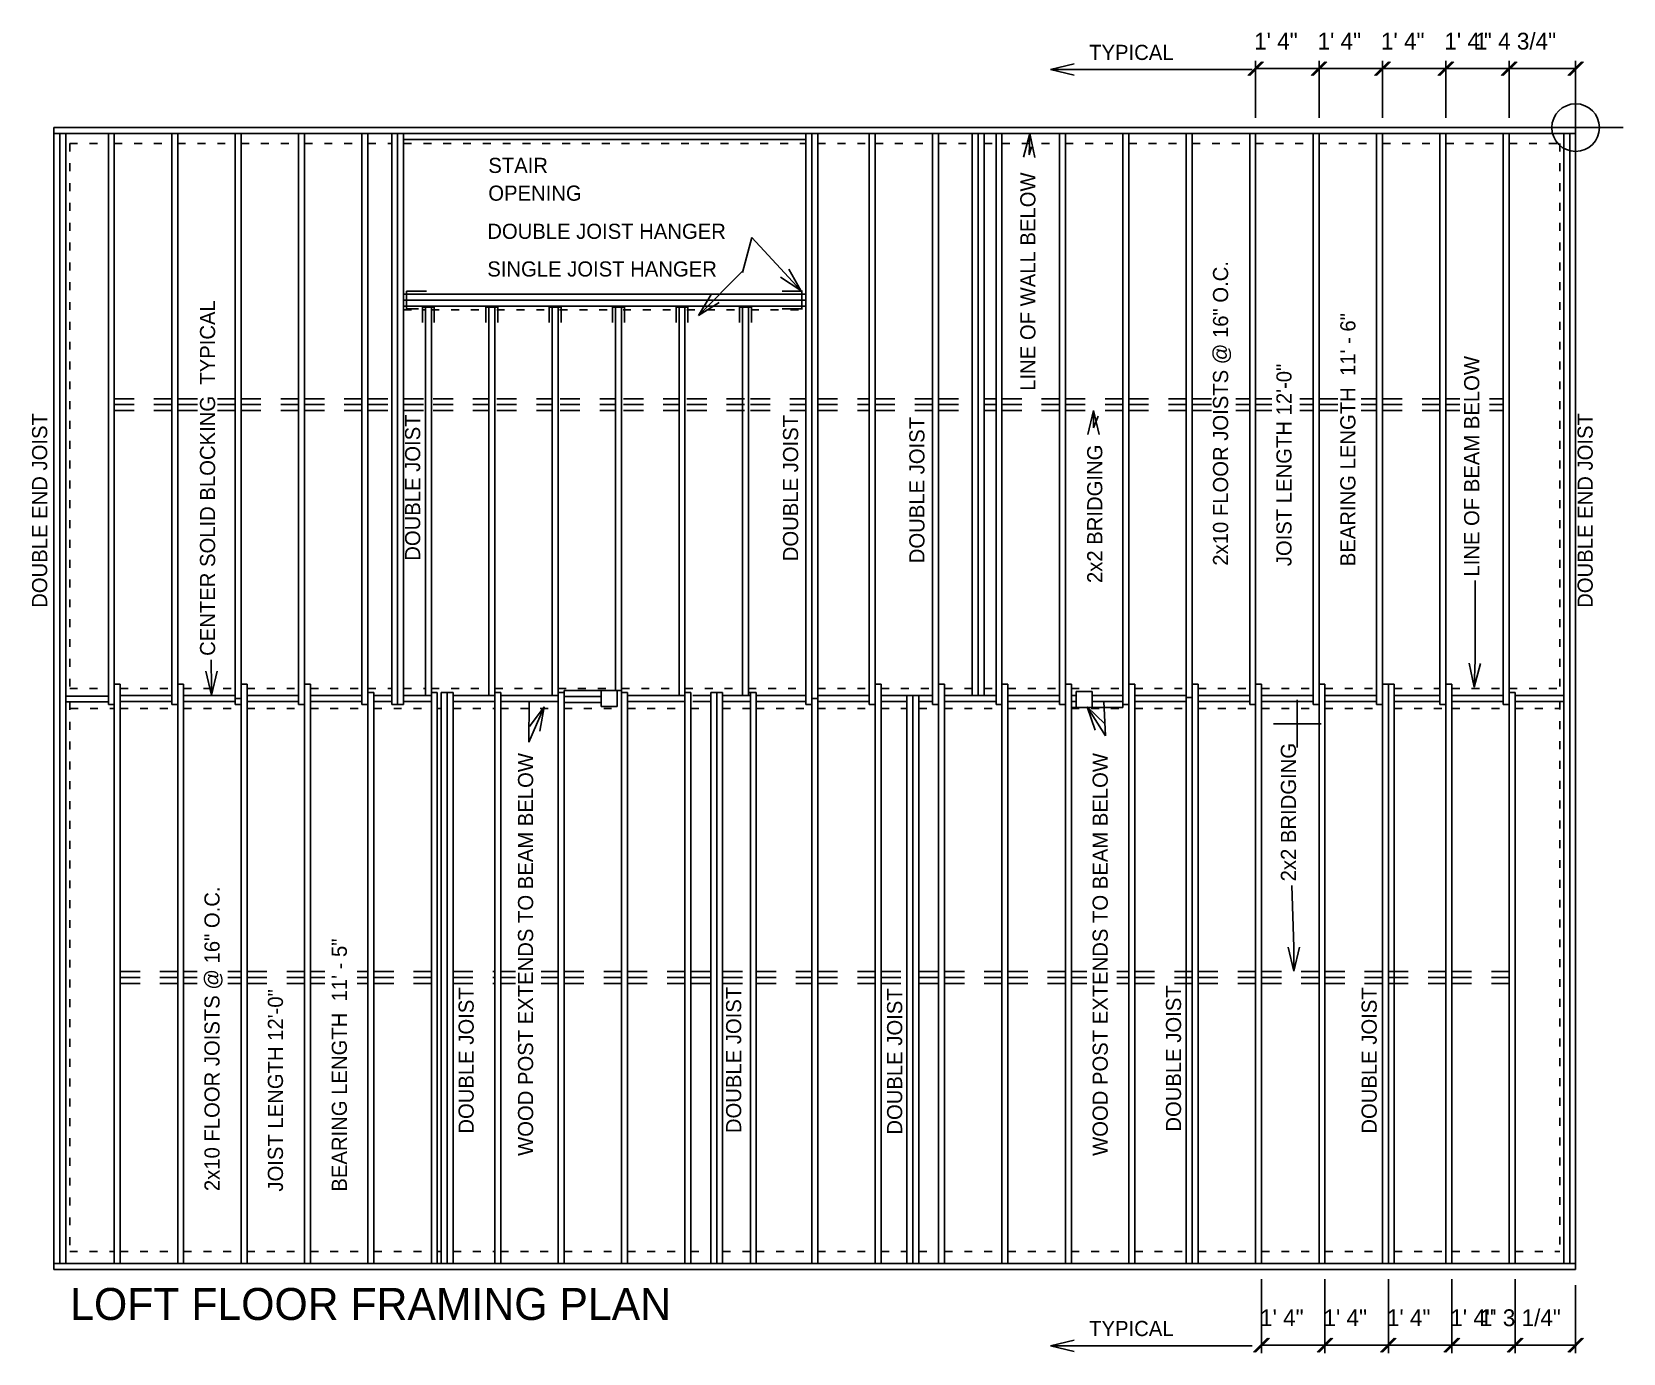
# Model space of a CAD drawing. Extents: x -525 to -123, y -21 to 312.
import ezdxf

# ---------------------------------------------------------------- set-up
doc = ezdxf.new("R2010")
doc.units = 0
doc.linetypes.add('MEDIUM', pattern=[10, 5, -5])
doc.linetypes.add('SMALL', pattern=[5, 2, -3])
for name, color, linetype in [('LAYER_1', 1, 'CONTINUOUS'), ('LAYER_11', 11, 'CONTINUOUS'), ('LAYER_12', 12, 'CONTINUOUS'), ('LAYER_14', 14, 'CONTINUOUS'), ('LAYER_2', 2, 'CONTINUOUS'), ('LAYER_3', 3, 'CONTINUOUS'), ('LAYER_4', 4, 'CONTINUOUS')]:
    doc.layers.add(name, color=color, linetype=linetype)

msp = doc.modelspace()

# ---------------------------------------------------------------- linework, layer by layer
at = {"layer": 'LAYER_1'}
for p, q in [((-135.25, 299.75), (-135.25, 275.75)), ((-123.25, 287.75), (-147.25, 287.75)), ((-205.5, 143.375), (-205.5, 131.375)), ((-199.5, 137.375), (-211.5, 137.375))]:
    msp.add_line(p, q, dxfattribs=at)
msp.add_circle((-135.25, 287.75), 6, dxfattribs=at)
at = {"layer": 'LAYER_11'}
for p, q in [((-214.5, 304.375), (-218, 300.875)), ((-214.25, 304.375), (-217.75, 300.875)), ((-214, 304.375), (-217.5, 300.875)), ((-216, 302.625), (-200, 302.625)), ((-202, 300.875), (-198.5, 304.375)), ((-198.5, 304.375), (-202, 300.875)), ((-201.75, 300.875), (-198.25, 304.375)), ((-198.25, 304.375), (-201.75, 300.875)), ((-201.5, 300.875), (-198, 304.375)), ((-198, 304.375), (-201.5, 300.875)), ((-200, 302.625), (-184, 302.625)), ((-186, 300.875), (-182.5, 304.375)), ((-182.5, 304.375), (-186, 300.875)), ((-185.75, 300.875), (-182.25, 304.375)), ((-182.25, 304.375), (-185.75, 300.875)), ((-185.5, 300.875), (-182, 304.375)), ((-182, 304.375), (-185.5, 300.875)), ((-184, 302.625), (-168, 302.625)), ((-170, 300.875), (-166.5, 304.375)), ((-166.5, 304.375), (-170, 300.875)), ((-169.75, 300.875), (-166.25, 304.375)), ((-166.25, 304.375), (-169.75, 300.875)), ((-169.5, 300.875), (-166, 304.375)), ((-166, 304.375), (-169.5, 300.875)), ((-168, 302.625), (-152, 302.625)), ((-154, 300.875), (-150.5, 304.375)), ((-150.5, 304.375), (-154, 300.875)), ((-153.75, 300.875), (-150.25, 304.375)), ((-150.25, 304.375), (-153.75, 300.875)), ((-153.5, 300.875), (-150, 304.375)), ((-150, 304.375), (-153.5, 300.875)), ((-152, 302.625), (-135.25, 302.625)), ((-137.25, 300.875), (-133.75, 304.375)), ((-137, 300.875), (-133.5, 304.375)), ((-136.75, 300.875), (-133.25, 304.375)), ((-213, -17.625), (-216.5, -21.125)), ((-212.75, -17.625), (-216.25, -21.125)), ((-212.5, -17.625), (-216, -21.125)), ((-214.5, -19.375), (-198.5, -19.375)), ((-200.5, -21.125), (-197, -17.625)), ((-197, -17.625), (-200.5, -21.125)), ((-200.25, -21.125), (-196.75, -17.625)), ((-196.75, -17.625), (-200.25, -21.125)), ((-200, -21.125), (-196.5, -17.625)), ((-196.5, -17.625), (-200, -21.125)), ((-198.5, -19.375), (-182.5, -19.375)), ((-184.5, -21.125), (-181, -17.625)), ((-181, -17.625), (-184.5, -21.125)), ((-184.25, -21.125), (-180.75, -17.625)), ((-180.75, -17.625), (-184.25, -21.125)), ((-184, -21.125), (-180.5, -17.625)), ((-180.5, -17.625), (-184, -21.125)), ((-182.5, -19.375), (-166.5, -19.375)), ((-168.5, -21.125), (-165, -17.625)), ((-165, -17.625), (-168.5, -21.125)), ((-168.25, -21.125), (-164.75, -17.625)), ((-164.75, -17.625), (-168.25, -21.125)), ((-168, -21.125), (-164.5, -17.625)), ((-164.5, -17.625), (-168, -21.125)), ((-166.5, -19.375), (-150.5, -19.375)), ((-152.5, -21.125), (-149, -17.625)), ((-149, -17.625), (-152.5, -21.125)), ((-152.25, -21.125), (-148.75, -17.625)), ((-148.75, -17.625), (-152.25, -21.125)), ((-152, -21.125), (-148.5, -17.625)), ((-148.5, -17.625), (-152, -21.125)), ((-150.5, -19.375), (-135.25, -19.375)), ((-137.25, -21.125), (-133.75, -17.625)), ((-137, -21.125), (-133.5, -17.625)), ((-136.75, -21.125), (-133.25, -17.625))]:
    msp.add_line(p, q, dxfattribs=at)
at = {"layer": 'LAYER_14'}
for p, q in [((-381.125, 145.75), (-377.125, 145.75)), ((-381.125, 145.75), (-381.125, 141.75)), ((-377.125, 145.75), (-377.125, 141.75)), ((-261.25, 145.5), (-257.25, 145.5)), ((-261.25, 145.5), (-261.25, 141.5)), ((-257.25, 145.5), (-257.25, 141.5)), ((-381.125, 141.75), (-377.125, 141.75)), ((-261.25, 141.5), (-257.25, 141.5))]:
    msp.add_line(p, q, dxfattribs=at)
at = {"layer": 'LAYER_2'}
for p, q in [((-261.75, 303.812), (-267.75, 302.375)), ((-267.75, 302.375), (-216.875, 302.375)), ((-261.75, 300.938), (-267.75, 302.375)), ((-519.25, 287.75), (-135.25, 287.75)), ((-519.25, 287.75), (-519.25, -0.25)), ((-519.25, 286.25), (-135.25, 286.25)), ((-517.75, 286.25), (-517.75, 1.25)), ((-516.25, 286.25), (-516.25, 1.25)), ((-505.5, 286.25), (-505.5, 142.25)), ((-504, 286.25), (-504, 1.25)), ((-489.5, 286.25), (-489.5, 142.25)), ((-488, 286.25), (-488, 1.25)), ((-473.5, 286.25), (-473.5, 142.25)), ((-472, 286.25), (-472, 1.25)), ((-457.5, 286.25), (-457.5, 142.25)), ((-456, 286.25), (-456, 1.25)), ((-441.5, 286.25), (-441.5, 142.25)), ((-440, 286.25), (-440, 1.25)), ((-434, 286.25), (-434, 142.25)), ((-432.5, 286.25), (-432.5, 142.25)), ((-431, 286.25), (-431, 142.25)), ((-329.5, 286.25), (-329.5, 142.25)), ((-328, 286.25), (-328, 1.25)), ((-326.5, 286.25), (-326.5, 1.25)), ((-313.5, 286.25), (-313.5, 142.25)), ((-312, 286.25), (-312, 1.25)), ((-297.5, 286.25), (-297.5, 142.25)), ((-296, 286.25), (-296, 1.25)), ((-287.5, 286.25), (-287.5, 144.5)), ((-286, 286.25), (-286, 144.5)), ((-284.5, 286.25), (-284.5, 144.5)), ((-281.5, 286.25), (-281.5, 142.25)), ((-280, 286.25), (-280, 1.25)), ((-265.5, 286.25), (-265.5, 142.25)), ((-264, 286.25), (-264, 1.25)), ((-249.5, 286.25), (-249.5, 141.5)), ((-248, 286.25), (-248, 1.25)), ((-233.5, 286.25), (-233.5, 1.25)), ((-232, 286.25), (-232, 1.25)), ((-217.5, 286.25), (-217.5, 142.25)), ((-216, 286.25), (-216, 1.25)), ((-201.5, 286.25), (-201.5, 142.25)), ((-200, 286.25), (-200, 1.25)), ((-185.5, 286.25), (-185.5, 142.25)), ((-184, 286.25), (-184, 1.25)), ((-169.5, 286.25), (-169.5, 142.25)), ((-168, 286.25), (-168, 1.25)), ((-153.5, 286.25), (-153.5, 142.25)), ((-152, 286.25), (-152, 1.25)), ((-138.25, 286.25), (-138.25, 1.25)), ((-136.75, 286.25), (-136.75, 1.25)), ((-135.25, 287.75), (-135.25, -0.25)), ((-431, 284.75), (-329.5, 284.75)), ((-431, 245.75), (-329.5, 245.75)), ((-430.25, 246.5), (-425.25, 246.5)), ((-430.25, 246.5), (-430.25, 242)), ((-335.5, 246.5), (-330.375, 246.5)), ((-330.5, 246.5), (-330.5, 242)), ((-431, 244.25), (-329.5, 244.25)), ((-431, 242.75), (-329.5, 242.75)), ((-430.25, 242), (-427.25, 242)), ((-426.25, 242.625), (-426.25, 238.625)), ((-426.25, 242.5), (-423.25, 242.5)), ((-425.5, 242.75), (-425.5, 144.5)), ((-424, 242.75), (-424, 1.25)), ((-423.25, 242.5), (-423.25, 238.625)), ((-410.25, 242.625), (-410.25, 238.625)), ((-410.25, 242.5), (-407.25, 242.5)), ((-409.5, 242.75), (-409.5, 144.5)), ((-408, 242.75), (-408, 1.25)), ((-407.25, 242.5), (-407.25, 238.625)), ((-394.25, 242.625), (-394.25, 238.625)), ((-394.25, 242.5), (-391.25, 242.5)), ((-393.5, 242.75), (-393.5, 144.5)), ((-392, 242.75), (-392, 1.25)), ((-391.25, 242.5), (-391.25, 238.625)), ((-378.25, 242.625), (-378.25, 238.625)), ((-378.25, 242.5), (-375.25, 242.5)), ((-377.5, 242.75), (-377.5, 145.75)), ((-376, 242.75), (-376, 1.25)), ((-375.25, 242.5), (-375.25, 238.625)), ((-362.25, 242.625), (-362.25, 238.625)), ((-362.25, 242.5), (-359.25, 242.5)), ((-361.5, 242.75), (-361.5, 144.5)), ((-360, 242.75), (-360, 1.25)), ((-359.25, 242.5), (-359.25, 238.625)), ((-346.25, 242.625), (-346.25, 238.625)), ((-346.25, 242.5), (-343.25, 242.5)), ((-345.5, 242.75), (-345.5, 144.5)), ((-344, 242.75), (-344, 144.5)), ((-343.25, 242.5), (-343.25, 238.625)), ((-335.5, 242), (-330.375, 242)), ((-504, 147.375), (-502.5, 147.375)), ((-502.5, 147.375), (-502.5, 1.25)), ((-488, 147.375), (-486.5, 147.375)), ((-486.5, 147.375), (-486.5, 1.25)), ((-472, 147.375), (-470.5, 147.375)), ((-470.5, 147.375), (-470.5, 1.25)), ((-456, 147.375), (-454.5, 147.375)), ((-454.5, 147.375), (-454.5, 1.25)), ((-440, 145.25), (-438.5, 145.25)), ((-438.5, 145.25), (-438.5, 1.25)), ((-424, 145.25), (-422.5, 145.25)), ((-422.5, 145.25), (-422.5, 1.25)), ((-421.5, 145.25), (-418.5, 145.25)), ((-421.5, 145.25), (-421.5, 1.25)), ((-420, 145.25), (-420, 1.25)), ((-418.5, 145.25), (-418.5, 1.25)), ((-408, 145.25), (-406.5, 145.25)), ((-406.5, 145.25), (-406.5, 1.25)), ((-392, 145.25), (-390.5, 145.25)), ((-390.5, 145.75), (-390.5, 1.25)), ((-390.5, 145.75), (-376, 145.75)), ((-376, 145.25), (-374.5, 145.25)), ((-374.5, 145.25), (-374.5, 1.25)), ((-360, 145.25), (-358.5, 145.25)), ((-358.5, 145.25), (-358.5, 1.25)), ((-353.5, 145.25), (-350.5, 145.25)), ((-353.5, 145.25), (-353.5, 1.25)), ((-352, 145.25), (-352, 1.25)), ((-350.5, 145.25), (-350.5, 1.25)), ((-344, 145.25), (-342, 145.25)), ((-343.5, 145.25), (-343.5, 1.25)), ((-342, 145.25), (-342, 1.25)), ((-312, 147.375), (-310.5, 147.375)), ((-310.5, 147.375), (-310.5, 1.25)), ((-296, 147.375), (-294.5, 147.375)), ((-294.5, 147.375), (-294.5, 1.25)), ((-280, 147.375), (-278.5, 147.375)), ((-278.5, 147.375), (-278.5, 1.25)), ((-264, 147.375), (-262.5, 147.375)), ((-262.5, 147.375), (-262.5, 1.25)), ((-248, 147.375), (-246.5, 147.375)), ((-246.5, 147.375), (-246.5, 1.25)), ((-232, 147.375), (-230.5, 147.375)), ((-230.5, 147.375), (-230.5, 1.25)), ((-216, 147.375), (-214.5, 147.375)), ((-214.5, 147.375), (-214.5, 1.25)), ((-200, 147.375), (-198.5, 147.375)), ((-198.5, 147.375), (-198.5, 1.25)), ((-184, 147.375), (-181, 147.375)), ((-182.5, 147.375), (-182.5, 1.25)), ((-181, 147.375), (-181, 1.25)), ((-168, 147.375), (-166.5, 147.375)), ((-166.5, 147.375), (-166.5, 1.25)), ((-152, 145.25), (-150.5, 145.25)), ((-150.5, 145.25), (-150.5, 1.25)), ((-516.25, 144.375), (-505.5, 144.375)), ((-516.25, 142.875), (-505.5, 142.875)), ((-505.5, 142.25), (-504, 142.25)), ((-502.5, 144.5), (-489.5, 144.5)), ((-502.5, 143), (-489.5, 143)), ((-489.5, 142.25), (-488, 142.25)), ((-486.5, 144.5), (-473.5, 144.5)), ((-486.5, 143), (-473.5, 143)), ((-473.5, 143.75), (-472, 143.75)), ((-473.5, 142.25), (-472, 142.25)), ((-470.5, 144.5), (-457.5, 144.5)), ((-470.5, 143), (-457.5, 143)), ((-457.5, 142.25), (-456, 142.25)), ((-454.5, 144.5), (-441.5, 144.5)), ((-454.5, 143), (-441.5, 143)), ((-441.5, 142.25), (-440, 142.25)), ((-438.5, 144.5), (-434, 144.5)), ((-438.5, 143), (-434, 143)), ((-434, 142.25), (-431, 142.25)), ((-431, 144.5), (-424, 144.5)), ((-431, 143), (-424, 143)), ((-418.5, 144.5), (-408, 144.5)), ((-418.5, 143), (-408, 143)), ((-406.5, 144.5), (-392, 144.5)), ((-406.5, 143), (-392, 143)), ((-390.5, 144.25), (-381.125, 144.25)), ((-390.5, 142.75), (-381.125, 142.75)), ((-374.5, 144.5), (-360, 144.5)), ((-374.375, 143), (-360, 143)), ((-358, 144.5), (-353.5, 144.5)), ((-358, 143), (-353.5, 143)), ((-350.5, 144.5), (-343.5, 144.5)), ((-350.5, 143), (-343.5, 143)), ((-342, 144.5), (-329.5, 144.5)), ((-342, 143), (-329.5, 143)), ((-329.5, 142.25), (-328, 142.25)), ((-328, 143.75), (-326.5, 143.75)), ((-326.5, 144.5), (-313.5, 144.5)), ((-326.5, 143), (-313.5, 143)), ((-313.5, 142.25), (-312, 142.25)), ((-310.5, 144.5), (-297.5, 144.5)), ((-310.5, 143), (-304, 143)), ((-304, 144.5), (-304, 1.25)), ((-302.5, 144.5), (-302.5, 1.25)), ((-301, 144.5), (-301, 1.25)), ((-301, 143), (-297.5, 143)), ((-297.5, 142.25), (-296, 142.25)), ((-294.5, 144.5), (-281.5, 144.5)), ((-294.5, 143), (-281.5, 143)), ((-281.5, 142.25), (-280, 142.25)), ((-278.5, 144.5), (-265.5, 144.5)), ((-278.5, 143), (-265.5, 143)), ((-265.5, 142.25), (-264, 142.25)), ((-262.5, 144.5), (-261.25, 144.5)), ((-262.5, 143), (-261.25, 143)), ((-262.5, 141.5), (-249.5, 141.5)), ((-257.25, 144.5), (-249.5, 144.5)), ((-257.25, 143), (-249.5, 143)), ((-249.5, 142.25), (-248, 142.25)), ((-246.5, 144.5), (-233.5, 144.5)), ((-246.5, 143), (-233.5, 143)), ((-233.5, 144), (-232, 144)), ((-230.5, 144.5), (-217.5, 144.5)), ((-230.5, 143), (-217.5, 143)), ((-217.5, 142.25), (-216, 142.25)), ((-214.5, 144.5), (-201.5, 144.5)), ((-214.5, 143), (-201.5, 143)), ((-201.5, 142.25), (-200, 142.25)), ((-198.5, 144.5), (-185.5, 144.5)), ((-198.5, 143), (-185.5, 143)), ((-185.5, 142.25), (-184, 142.25)), ((-181, 144.5), (-169.5, 144.5)), ((-181, 143), (-169.5, 143)), ((-169.5, 142.25), (-168, 142.25)), ((-166.5, 144.5), (-153.5, 144.5)), ((-166.5, 143), (-153.5, 143)), ((-153.5, 142.25), (-152, 142.25)), ((-150.5, 144.5), (-138.25, 144.5)), ((-150.5, 143), (-138.25, 143)), ((-519.25, 1.25), (-135.25, 1.25)), ((-519.25, -0.25), (-135.25, -0.25)), ((-261.75, -18.063), (-267.75, -19.5)), ((-267.75, -19.5), (-216.875, -19.5)), ((-261.75, -20.937), (-267.75, -19.5))]:
    msp.add_line(p, q, dxfattribs=at)
at = {"layer": 'LAYER_2', "linetype": 'SMALL'}
for p, q in [((-515.25, 283.75), (-505.5, 283.75)), ((-515.25, 283.75), (-515.25, 144.375)), ((-504, 283.75), (-489.5, 283.75)), ((-488, 283.75), (-473.5, 283.75)), ((-472, 283.75), (-457.5, 283.75)), ((-456, 283.75), (-441.5, 283.75)), ((-440, 283.75), (-434, 283.75)), ((-431, 283.75), (-329.5, 283.75)), ((-326.5, 283.75), (-313.5, 283.75)), ((-312, 283.75), (-297.5, 283.75)), ((-296, 283.75), (-287.5, 283.75)), ((-284.5, 283.75), (-281.5, 283.75)), ((-280, 283.75), (-265.5, 283.75)), ((-264, 283.75), (-249.5, 283.75)), ((-248, 283.75), (-233.5, 283.75)), ((-232, 283.75), (-217.5, 283.75)), ((-216, 283.75), (-201.5, 283.75)), ((-200, 283.75), (-185.5, 283.75)), ((-184, 283.75), (-169.5, 283.75)), ((-168, 283.75), (-153.5, 283.75)), ((-152, 283.75), (-139.25, 283.75)), ((-139.25, 283.75), (-139.25, 144.5)), ((-431, 241.75), (-425.5, 241.75)), ((-424, 241.75), (-409.5, 241.75)), ((-407.5, 241.75), (-393.5, 241.75)), ((-391.625, 241.75), (-377.5, 241.75)), ((-375.625, 241.75), (-361.5, 241.75)), ((-359.5, 241.75), (-345, 241.75)), ((-343.375, 241.75), (-329.5, 241.75)), ((-515.25, 146.25), (-505.5, 146.25)), ((-502.5, 146.25), (-489.5, 146.25)), ((-486.5, 146.25), (-473.5, 146.25)), ((-470.5, 146.25), (-457.5, 146.25)), ((-454.5, 146.25), (-441.5, 146.25)), ((-440, 146.25), (-434, 146.25)), ((-431, 146.25), (-425.5, 146.25)), ((-424, 146.25), (-409.5, 146.25)), ((-408, 146.25), (-393.5, 146.25)), ((-392, 146.25), (-377.5, 146.25)), ((-376, 146.25), (-361.5, 146.25)), ((-360, 146.25), (-345.5, 146.25)), ((-344, 146.25), (-329.5, 146.25)), ((-326.5, 146.25), (-313.5, 146.25)), ((-310.5, 146.25), (-297.5, 146.25)), ((-294.5, 146.25), (-287.5, 146.25)), ((-284.5, 146.25), (-281.5, 146.25)), ((-278.5, 146.25), (-265.5, 146.25)), ((-262.5, 146.25), (-249.5, 146.25)), ((-246.5, 146.25), (-233.5, 146.25)), ((-230.5, 146.25), (-217.5, 146.25)), ((-214.5, 146.25), (-201.5, 146.25)), ((-198.5, 146.25), (-185.5, 146.25)), ((-181, 146.25), (-169.5, 146.25)), ((-166.5, 146.25), (-153.5, 146.25)), ((-152, 146.25), (-139.25, 146.25)), ((-515.25, 142.875), (-515.25, 4.25)), ((-515.125, 141.25), (-504, 141.25)), ((-502.5, 141.25), (-488, 141.25)), ((-486.5, 141.25), (-473.5, 141.25)), ((-470.5, 141.25), (-456, 141.25)), ((-454.5, 141.25), (-440, 141.25)), ((-438.5, 141.25), (-424, 141.25)), ((-422.5, 141.25), (-421.5, 141.25)), ((-418.5, 141.25), (-408, 141.25)), ((-406.5, 141.25), (-392, 141.25)), ((-390.5, 141.25), (-376, 141.25)), ((-374.5, 141.25), (-360, 141.25)), ((-358.5, 141.25), (-353.5, 141.25)), ((-350.5, 141.25), (-343.5, 141.25)), ((-342, 141.25), (-328, 141.25)), ((-326.5, 141.25), (-312, 141.25)), ((-310.5, 141.25), (-304, 141.25)), ((-301, 141.25), (-296, 141.25)), ((-294.5, 141.25), (-280, 141.25)), ((-278.5, 141.25), (-264, 141.25)), ((-262.5, 141.25), (-248, 141.25)), ((-246.5, 141.25), (-233.5, 141.25)), ((-230.5, 141.25), (-216, 141.25)), ((-214.5, 141.25), (-200, 141.25)), ((-198.5, 141.25), (-184, 141.25)), ((-181, 141.25), (-168, 141.25)), ((-166.5, 141.25), (-152, 141.25)), ((-150.5, 141.25), (-139.375, 141.25)), ((-139.25, 143), (-139.25, 4.25)), ((-515.25, 4.25), (-504, 4.25)), ((-502.5, 4.25), (-488, 4.25)), ((-486.5, 4.25), (-473.5, 4.25)), ((-470.5, 4.25), (-456, 4.25)), ((-454.5, 4.25), (-440, 4.25)), ((-438.5, 4.25), (-424, 4.25)), ((-422.5, 4.25), (-421.5, 4.25)), ((-418.5, 4.25), (-408, 4.25)), ((-406.5, 4.25), (-392, 4.25)), ((-390.5, 4.25), (-376, 4.25)), ((-374.5, 4.25), (-360, 4.25)), ((-358.5, 4.25), (-353.5, 4.25)), ((-350.5, 4.25), (-343.5, 4.25)), ((-342, 4.25), (-328, 4.25)), ((-326.5, 4.25), (-312, 4.25)), ((-310.5, 4.25), (-304, 4.25)), ((-301, 4.25), (-296, 4.25)), ((-294.5, 4.25), (-280, 4.25)), ((-278.5, 4.25), (-264, 4.25)), ((-262.5, 4.25), (-248, 4.25)), ((-246.5, 4.25), (-233.5, 4.25)), ((-230.5, 4.25), (-216, 4.25)), ((-214.5, 4.25), (-200, 4.25)), ((-198.5, 4.25), (-184, 4.25)), ((-181, 4.25), (-168, 4.25)), ((-166.5, 4.25), (-152, 4.25)), ((-150.5, 4.25), (-139.25, 4.25))]:
    msp.add_line(p, q, dxfattribs=at)
at = {"layer": 'LAYER_2', "linetype": 'MEDIUM'}
for p, q in [((-504, 219.375), (-489.5, 219.375)), ((-504, 217.875), (-489.5, 217.875)), ((-488, 219.375), (-473.5, 219.375)), ((-488, 217.875), (-473.5, 217.875)), ((-472, 219.375), (-457.5, 219.375)), ((-472, 217.875), (-457.5, 217.875)), ((-456, 219.375), (-441.5, 219.375)), ((-456, 217.875), (-441.5, 217.875)), ((-440, 219.375), (-434, 219.375)), ((-440, 217.875), (-434, 217.875)), ((-431, 219.375), (-425.5, 219.375)), ((-431, 217.875), (-425.5, 217.875)), ((-423.5, 219.375), (-409.5, 219.375)), ((-423.5, 217.875), (-409.5, 217.875)), ((-407.5, 219.375), (-393.5, 219.375)), ((-407.5, 217.875), (-393.5, 217.875)), ((-391.5, 219.375), (-377.5, 219.375)), ((-391.5, 217.875), (-377.5, 217.875)), ((-375.5, 219.375), (-361.5, 219.375)), ((-375.5, 217.875), (-361.5, 217.875)), ((-359.5, 219.375), (-345, 219.375)), ((-359.5, 217.875), (-345, 217.875)), ((-343.5, 219.375), (-329.5, 219.375)), ((-343.5, 217.875), (-329.5, 217.875)), ((-326.5, 219.375), (-313.5, 219.375)), ((-326.5, 217.875), (-313.5, 217.875)), ((-312, 219.375), (-297.5, 219.375)), ((-312, 217.875), (-297.5, 217.875)), ((-296, 219.375), (-287.5, 219.375)), ((-296, 217.875), (-287.5, 217.875)), ((-284.5, 219.375), (-281.5, 219.375)), ((-284.5, 217.875), (-281.5, 217.875)), ((-280, 219.375), (-265.5, 219.375)), ((-280, 217.875), (-265.5, 217.875)), ((-264, 219.375), (-249.5, 219.375)), ((-264, 217.875), (-249.5, 217.875)), ((-248, 219.375), (-233.5, 219.375)), ((-248, 217.875), (-233.5, 217.875)), ((-232, 219.375), (-227.125, 219.375)), ((-232, 217.875), (-227.125, 217.875)), ((-221, 219.375), (-217.5, 219.375)), ((-221, 217.875), (-217.5, 217.875)), ((-216, 219.375), (-211.875, 219.375)), ((-216, 217.875), (-211.875, 217.875)), ((-204.875, 219.375), (-201.5, 219.375)), ((-204.875, 217.875), (-201.5, 217.875)), ((-200, 219.375), (-195.25, 219.375)), ((-200, 217.875), (-195.25, 217.875)), ((-189.375, 219.375), (-185.5, 219.375)), ((-189.375, 217.875), (-185.5, 217.875)), ((-184, 219.375), (-169.5, 219.375)), ((-184, 217.875), (-169.5, 217.875)), ((-168, 219.375), (-164.5, 219.375)), ((-168, 217.875), (-164.5, 217.875)), ((-157, 219.375), (-153.5, 219.375)), ((-157, 217.875), (-153.5, 217.875)), ((-504, 216.375), (-489.5, 216.375)), ((-488, 216.375), (-473.5, 216.375)), ((-472, 216.375), (-457.5, 216.375)), ((-456, 216.375), (-441.5, 216.375)), ((-440, 216.375), (-434, 216.375)), ((-431, 216.375), (-425.5, 216.375)), ((-423.5, 216.375), (-409.5, 216.375)), ((-407.5, 216.375), (-393.5, 216.375)), ((-391.5, 216.375), (-377.5, 216.375)), ((-375.5, 216.375), (-361.5, 216.375)), ((-359.5, 216.375), (-345, 216.375)), ((-343.5, 216.375), (-329.5, 216.375)), ((-326.5, 216.375), (-313.5, 216.375)), ((-312, 216.375), (-297.5, 216.375)), ((-296, 216.375), (-287.5, 216.375)), ((-284.5, 216.375), (-281.5, 216.375)), ((-280, 216.375), (-265.5, 216.375)), ((-264, 216.375), (-249.5, 216.375)), ((-248, 216.375), (-233.5, 216.375)), ((-232, 216.375), (-227.125, 216.375)), ((-221, 216.375), (-217.5, 216.375)), ((-216, 216.375), (-211.875, 216.375)), ((-204.875, 216.375), (-201.5, 216.375)), ((-200, 216.375), (-195.25, 216.375)), ((-189.375, 216.375), (-185.5, 216.375)), ((-184, 216.375), (-169.5, 216.375)), ((-168, 216.375), (-164.5, 216.375)), ((-157, 216.375), (-153.5, 216.375)), ((-502.5, 74.875), (-488, 74.875)), ((-502.5, 73.375), (-488, 73.375)), ((-486.5, 74.875), (-483.125, 74.875)), ((-486.5, 73.375), (-483.125, 73.375)), ((-475.375, 74.875), (-472, 74.875)), ((-475.375, 73.375), (-472, 73.375)), ((-470.5, 74.875), (-456, 74.875)), ((-470.5, 73.375), (-456, 73.375)), ((-454.5, 74.875), (-450.875, 74.875)), ((-454.5, 73.375), (-450.875, 73.375)), ((-442.75, 74.875), (-440, 74.875)), ((-442.75, 73.375), (-440, 73.375)), ((-438.5, 74.875), (-424, 74.875)), ((-438.5, 73.375), (-424, 73.375)), ((-418.5, 74.875), (-408, 74.875)), ((-418.5, 73.375), (-408, 73.375)), ((-406.5, 74.875), (-402.75, 74.875)), ((-406.5, 73.375), (-402.75, 73.375)), ((-396.25, 74.875), (-392, 74.875)), ((-396.25, 73.375), (-392, 73.375)), ((-390.5, 74.875), (-376, 74.875)), ((-390.5, 73.375), (-376, 73.375)), ((-374.5, 74.875), (-360, 74.875)), ((-374.5, 73.375), (-360, 73.375)), ((-358.5, 74.875), (-353.5, 74.875)), ((-358.5, 73.375), (-353.5, 73.375)), ((-350.5, 74.875), (-343.5, 74.875)), ((-350.5, 73.375), (-343.5, 73.375)), ((-342, 74.875), (-328, 74.875)), ((-342, 73.375), (-328, 73.375)), ((-326.5, 74.875), (-312, 74.875)), ((-326.5, 73.375), (-312, 73.375)), ((-310.5, 74.875), (-304, 74.875)), ((-310.5, 73.375), (-304, 73.375)), ((-301, 74.875), (-296, 74.875)), ((-301, 73.375), (-296, 73.375)), ((-294.5, 74.875), (-280, 74.875)), ((-294.5, 73.375), (-280, 73.375)), ((-278.5, 74.875), (-264, 74.875)), ((-278.5, 73.375), (-264, 73.375)), ((-262.5, 74.875), (-258.625, 74.875)), ((-262.5, 73.375), (-258.625, 73.375)), ((-251, 74.875), (-248, 74.875)), ((-251, 73.375), (-248, 73.375)), ((-246.5, 74.875), (-232, 74.875)), ((-246.5, 73.375), (-232, 73.375)), ((-230.5, 74.875), (-216, 74.875)), ((-230.5, 73.375), (-216, 73.375)), ((-214.5, 74.875), (-200, 74.875)), ((-214.5, 73.375), (-200, 73.375)), ((-198.5, 74.875), (-184, 74.875)), ((-198.5, 73.375), (-184, 73.375)), ((-182.5, 74.875), (-168, 74.875)), ((-182.5, 73.375), (-168, 73.375)), ((-166.5, 74.875), (-152, 74.875)), ((-166.5, 73.375), (-152, 73.375)), ((-502.5, 71.875), (-488, 71.875)), ((-486.5, 71.875), (-483.125, 71.875)), ((-475.375, 71.875), (-472, 71.875)), ((-470.5, 71.875), (-456, 71.875)), ((-454.5, 71.875), (-450.875, 71.875)), ((-442.75, 71.875), (-440, 71.875)), ((-438.5, 71.875), (-424, 71.875)), ((-418.5, 71.875), (-408, 71.875)), ((-406.5, 71.875), (-402.75, 71.875)), ((-396.25, 71.875), (-392, 71.875)), ((-390.5, 71.875), (-376, 71.875)), ((-374.5, 71.875), (-360, 71.875)), ((-358.5, 71.875), (-353.5, 71.875)), ((-350.5, 71.875), (-343.5, 71.875)), ((-342, 71.875), (-328, 71.875)), ((-326.5, 71.875), (-312, 71.875)), ((-310.5, 71.875), (-304, 71.875)), ((-301, 71.875), (-296, 71.875)), ((-294.5, 71.875), (-280, 71.875)), ((-278.5, 71.875), (-264, 71.875)), ((-262.5, 71.875), (-258.625, 71.875)), ((-251, 71.875), (-248, 71.875)), ((-246.5, 71.875), (-232, 71.875)), ((-230.5, 71.875), (-216, 71.875)), ((-214.5, 71.875), (-200, 71.875)), ((-198.5, 71.875), (-184, 71.875)), ((-182.5, 71.875), (-168, 71.875)), ((-166.5, 71.875), (-152, 71.875))]:
    msp.add_line(p, q, dxfattribs=at)
at = {"layer": 'LAYER_3'}
for p, q in [((-216, 290.25), (-216, 304.625)), ((-200, 290.25), (-200, 304.625)), ((-184, 290.25), (-184, 304.625)), ((-168, 290.25), (-168, 304.625)), ((-152, 290.25), (-152, 304.625)), ((-135.25, 291.75), (-135.25, 304.625)), ((-214.5, -2.75), (-214.5, -21.375)), ((-198.5, -2.75), (-198.5, -21.375)), ((-182.5, -2.75), (-182.5, -21.375)), ((-166.5, -2.75), (-166.5, -21.375)), ((-150.5, -2.75), (-150.5, -21.375)), ((-135.25, -4.25), (-135.25, -21.375))]:
    msp.add_line(p, q, dxfattribs=at)
at = {"layer": 'LAYER_4'}
for p, q in [((-274.5758, 280.2849), (-273, 286.25)), ((-273.125, 280.875), (-273, 286.25)), ((-271.7028, 280.2185), (-273, 286.25)), ((-272.5738, 282.875), (-273.125, 280.875)), ((-345.5, 251.1988), (-343.125, 260)), ((-343.125, 260), (-330.75, 246.625)), ((-345.375, 251.625), (-356.625, 240.375)), ((-345.5, 251.1988), (-345.375, 251.625)), ((-335.8794, 250.0531), (-330.75, 246.625)), ((-333.7702, 252.0049), (-330.75, 246.625)), ((-353.3984, 245.6336), (-356.625, 240.375)), ((-351.3664, 243.6016), (-356.625, 240.375)), ((-258.312, 210.375), (-256.875, 216.375)), ((-256.875, 212), (-256.875, 216.375)), ((-255.438, 210.375), (-256.875, 216.375)), ((-255.6988, 215), (-256.875, 212)), ((-160.5738, 173.5), (-160.625, 153.5)), ((-479.5738, 153.5002), (-479.5, 146.625)), ((-162.093, 152.673), (-160.875, 146.625)), ((-160.625, 153.5), (-160.875, 146.625)), ((-480.937, 150.625), (-479.5, 144.625)), ((-478.063, 150.625), (-479.5, 144.625)), ((-159.221, 152.5687), (-160.875, 146.625)), ((-479.5, 146.625), (-479.5, 144.625)), ((-399.3238, 143), (-399.375, 132.75)), ((-399.375, 132.75), (-395.5, 141.625)), ((-399.2178, 136.7013), (-395.5, 141.625)), ((-396.5839, 135.5517), (-395.5, 141.625)), ((-253.875, 134.375), (-258.5, 141.625)), ((-254.0618, 137.3393), (-258.5, 141.625)), ((-256.4845, 135.794), (-258.5, 141.625)), ((-254.3238, 143), (-253.875, 134.375)), ((-206.8238, 96.625), (-206.375, 81)), ((-207.812, 81), (-206.375, 75)), ((-206.375, 81), (-206.375, 75)), ((-204.938, 81), (-206.375, 75))]:
    msp.add_line(p, q, dxfattribs=at)

# ---------------------------------------------------------------- texts
at = {"layer": 'LAYER_11'}
for s, p in [('1\' 4"', (-216.375, 307.4375)), ('1\' 4"', (-200.375, 307.4375)), ('1\' 4"', (-184.375, 307.4375)), ('1\' 4"', (-168.375, 307.4375)), ('1\' 4 3/4"', (-160.625, 307.4373)), ('1\' 4"', (-214.875, -14.5625)), ('1\' 4"', (-198.875, -14.5625)), ('1\' 4"', (-182.875, -14.5625)), ('1\' 4"', (-166.875, -14.5625)), ('1\' 3 1/4"', (-159.4375, -14.5627))]:
    msp.add_text(s, height=4.24501, dxfattribs=at).set_placement(p)
at = {"layer": 'LAYER_12'}
for s, height, p in [('TYPICAL', 3.82048, (-258, 304.8125)), ('STAIR ', 3.82048, (-409.625, 276.3125)), ('OPENING', 3.82048, (-409.625, 269.3125)), ('DOUBLE JOIST HANGER', 3.820481, (-409.875, 259.6875)), ('SINGLE JOIST HANGER', 3.820481, (-409.875, 250.1875)), ('TYPICAL', 3.82048, (-258, -17.0625))]:
    msp.add_text(s, height=height, dxfattribs=at).set_placement(p)
for s, p in [('LINE OF WALL BELOW', (-271.5625, 221.375)), ('2x10 FLOOR JOISTS @ 16" O.C.', (-222.9375, 177.25)), ('CENTER SOLID BLOCKING  TYPICAL', (-478.5625, 154.5)), ('BEARING LENGTH  11\' - 6"', (-190.8125, 177.125)), ('LINE OF BEAM BELOW', (-159.5625, 174.5)), ('JOIST LENGTH 12\'-0"', (-206.9375, 177.125)), ('DOUBLE END JOIST', (-520.9375, 166.625)), ('DOUBLE JOIST', (-426.8125, 178.5)), ('DOUBLE JOIST', (-331.4375, 178.375)), ('DOUBLE JOIST', (-299.5625, 177.875)), ('DOUBLE END JOIST', (-130.9375, 166.625)), ('2x2 BRIDGING ', (-254.6875, 172.875)), ('WOOD POST EXTENDS TO BEAM BELOW', (-398.3125, 28.375)), ('WOOD POST EXTENDS TO BEAM BELOW', (-253.3125, 28.375)), ('2x2 BRIDGING ', (-205.8125, 97.625)), ('2x10 FLOOR JOISTS @ 16" O.C.', (-477.4375, 19.5)), ('BEARING LENGTH  11\' - 5"', (-445.3125, 19.375)), ('JOIST LENGTH 12\'-0"', (-461.4375, 19.375)), ('DOUBLE JOIST', (-413.3125, 34)), ('DOUBLE JOIST', (-345.8125, 34.125)), ('DOUBLE JOIST', (-305.1875, 33.75)), ('DOUBLE JOIST', (-234.8125, 34.5)), ('DOUBLE JOIST', (-185.4375, 34))]:
    msp.add_text(s, height=3.820481, rotation=90, dxfattribs=at).set_placement(p)
at = {"layer": 'LAYER_4'}
msp.add_text('LOFT FLOOR FRAMING PLAN', height=8.065492, dxfattribs=at).set_placement((-515.125, -13))

doc.saveas('drawing.dxf')
